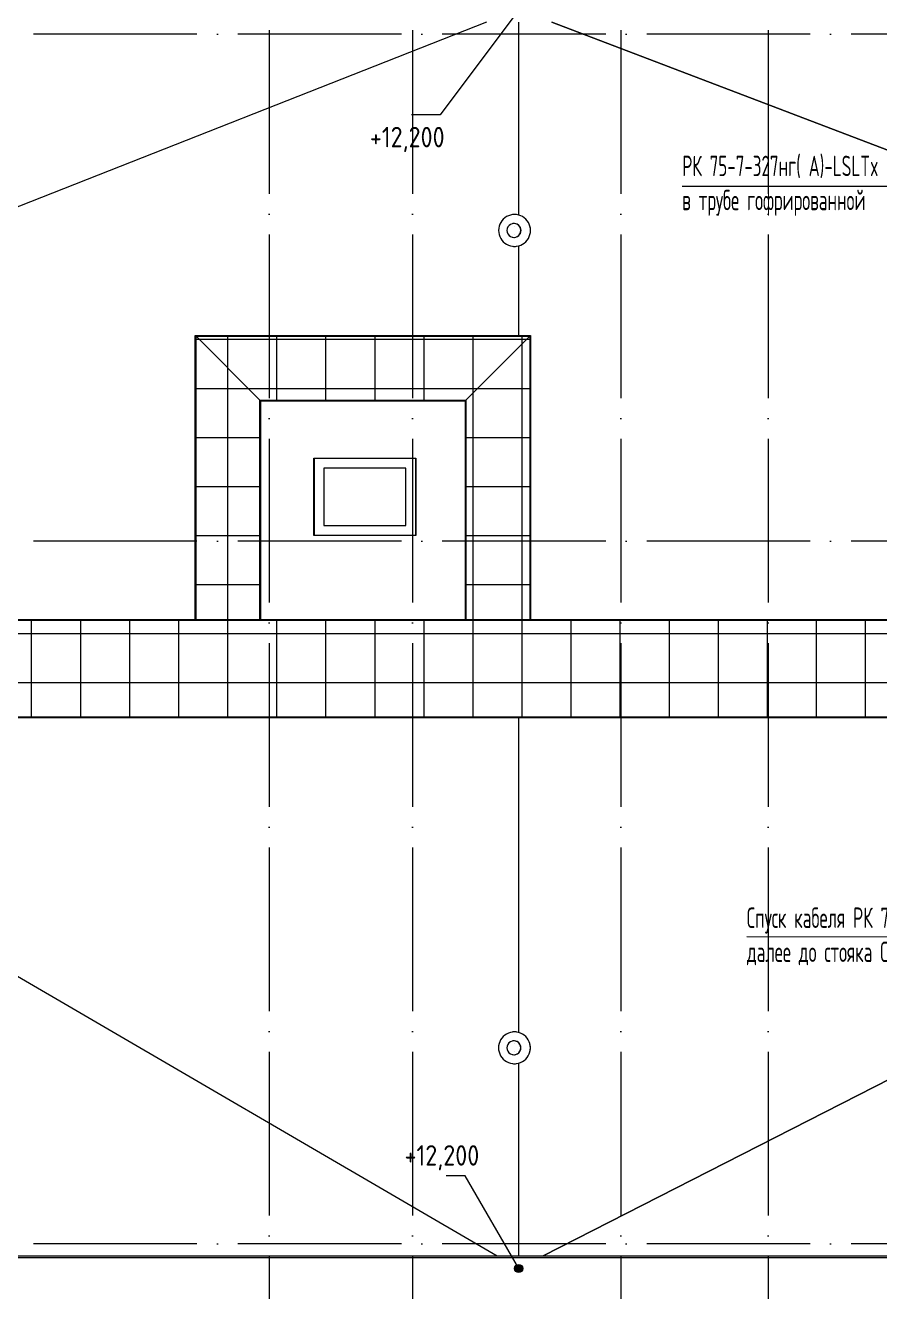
# Model space of a CAD drawing. Header units: millimetres. Extents: x -259793 to 503324, y -44556 to 93494.
# Drawn here: x 434121 to 444570, y -16473 to -980 of the extents above; entities that cross this region are included whole.
import ezdxf

# ---------------------------------------------------------------- set-up
doc = ezdxf.new("R2010")
doc.units = ezdxf.units.MM
doc.linetypes.add('ADSK_Линия сетки', pattern=[25, 20, -2.5, 0, -2.5])
for name, color, linetype, lineweight in [('RC-Линии_связи-Адресные', 5, 'Continuous', 30), ('Выноски', 5, 'Continuous', 15), ('Крыша', 7, 'Continuous', 9), ('Оборудование', 8, 'Continuous', 18), ('Ограждение', 252, 'Continuous', 9), ('Оси', 252, 'Continuous', 9), ('Отметки', 7, 'Continuous', 9), ('Стены внутренние', 7, 'Continuous', 18), ('Стены наружные', 7, 'Continuous', 18)]:
    doc.layers.add(name, color=color, linetype=linetype, lineweight=lineweight)
doc.styles.add('GOST Common_2', font='', dxfattribs={"width": 0.9, "height": 250})
doc.styles.add('TEXT', font='', dxfattribs={"width": 0.75})
doc.styles.get('GOST Common_2').set_extended_font_data('GOST type B')
doc.styles.get('TEXT').set_extended_font_data('GOST type A')
pattern_1 = [(0, (-35002.24, 20977.94), (0, 600), []), (90, (-35002.24, 20977.94), (-600, 4e-14), [])]

# ---------------------------------------------------------------- blocks, each defined once
blk = doc.blocks.new('Кровля Жив')
at = {"layer": 'Ограждение', "true_color": 0x636466}
h = blk.add_hatch(dxfattribs=at)
h.set_pattern_fill('FP_86', color=251, style=0, pattern_type=2)
h.set_pattern_definition([(0, (-35002.24, 16772.58), (0, 424.264), []), (90, (-35002.24, 16772.6), (-600, 4e-14), [])])
h.paths.add_polyline_path([(-34477, 11843), (-34403, 11843), (-34393, 11853), (-38493, 11853), (-38483, 11843), (-34538, 11843)])
h = blk.add_hatch(dxfattribs=at)
h.set_pattern_fill('FP_88', color=251, style=0, pattern_type=2)
h.set_pattern_definition([(0, (-37104.7, 20977.94), (0, 600), []), (90, (-37104.73, 20977.94), (-424.264, 3e-14), [])])
h.paths.add_polyline_path([(-38483, 8375), (-38483, 11843), (-38493, 11853), (-38493, 8375)])
h = blk.add_hatch(dxfattribs=at)
h.set_pattern_fill('FP_18', color=251, style=0, pattern_type=2)
h.set_pattern_definition(pattern_1)
h.paths.add_polyline_path([(-35672, 11063), (-35183, 11063), (-34403, 11843), (-38483, 11843), (-37703, 11063), (-35944, 11063)])
h = blk.add_hatch(dxfattribs=at)
h.set_pattern_fill('FP_18', color=251, style=0, pattern_type=2)
h.set_pattern_definition(pattern_1)
h.paths.add_polyline_path([(-38483, 8375), (-37703, 8375), (-37703, 11063), (-38483, 11843), (-38483, 8650)])
h = blk.add_hatch(dxfattribs=at)
h.set_pattern_fill('FP_18', color=251, style=0, pattern_type=2)
h.set_pattern_definition(pattern_1)
h.paths.add_polyline_path([(-35183, 8375), (-34403, 8375), (-34403, 11843), (-35183, 11063), (-35183, 8650)])
h = blk.add_hatch(dxfattribs=at)
h.set_pattern_fill('FP_84', color=251, style=0, pattern_type=2)
h.set_pattern_definition([(0, (-34340.7, 20977.94), (0, 600), []), (90, (-34340.73, 20977.94), (-424.264, 3e-14), [])])
h.paths.add_polyline_path([(-34393, 8375), (-34393, 11853), (-34403, 11843), (-34403, 8375)])
h = blk.add_hatch(dxfattribs=at)
h.set_pattern_fill('FP_87', color=251, style=0, pattern_type=2)
h.set_pattern_definition([(0, (-35002.24, 15658.58), (0, 424.264), []), (90, (-35002.24, 15658.6), (-600, 4e-14), [])])
h.paths.add_polyline_path([(-35193, 11053), (-35183, 11063), (-37703, 11063), (-37693, 11053), (-35200, 11053)])
h = blk.add_hatch(dxfattribs=at)
h.set_pattern_fill('FP_89', color=251, style=0, pattern_type=2)
h.set_pattern_definition([(0, (-35990.7, 20977.94), (0, 600), []), (90, (-35990.73, 20977.94), (-424.264, 3e-14), [])])
h.paths.add_polyline_path([(-37693, 8375), (-37693, 11053), (-37703, 11063), (-37703, 8375)])
h = blk.add_hatch(dxfattribs=at)
h.set_pattern_fill('FP_85', color=251, style=0, pattern_type=2)
h.set_pattern_definition([(0, (-35454.7, 20977.94), (0, 600), []), (90, (-35454.73, 20977.94), (-424.264, 3e-14), [])])
h.paths.add_polyline_path([(-35183, 8375), (-35183, 11063), (-35193, 11053), (-35193, 8375)])
h = blk.add_hatch(dxfattribs=at)
h.set_pattern_fill('FP_66', color=251, style=0, pattern_type=2)
h.set_pattern_definition([(0, (-35002.24, 13028.6), (0, 424.264), []), (90, (-35002.24, 13028.6), (-600, 4e-14), [])])
h.paths.add_polyline_path([(-20877, 8365), (-20867, 8365), (-20877, 8375), (-25903, 8375), (-25903, 8365), (-21059, 8365)])
h.paths.add_polyline_path([(-66088, 8365), (-49459, 8365), (-49469, 8375), (-66686, 8375), (-66686, 8365)])
h.paths.add_polyline_path([(-26703, 8365), (-26703, 8375), (-48669, 8375), (-48679, 8365), (-27013, 8365)])
h = blk.add_hatch(dxfattribs=at)
h.set_pattern_fill('FP_25', color=251, style=0, pattern_type=2)
h.set_pattern_definition(pattern_1)
h.paths.add_polyline_path([(-19687, 7185), (-20867, 8365), (-67486, 8365), (-67486, 7185), (-19756, 7185)])
h = blk.add_hatch(dxfattribs=at)
h.set_pattern_fill('FP_65', color=251, style=0, pattern_type=2)
h.set_pattern_definition([(0, (-35002.24, 15724.6), (0, 424.264), []), (90, (-35002.24, 15724.6), (-600, 4e-14), [])])
h.paths.add_polyline_path([(-19687, 7175), (-19677, 7175), (-19687, 7185), (-48983, 7185), (-48983, 7175), (-19756, 7175)])
h.paths.add_polyline_path([(-67486, 7175), (-49783, 7175), (-49783, 7185), (-67486, 7185)])
at = {"layer": 'Отметки', "true_color": 0x636466}
h = blk.add_hatch(color=251, dxfattribs=at)
edge = h.paths.add_edge_path()
edge.add_arc((-34538, 438), 50, 0, 360)
at = {"layer": 'Крыша', "color": 251, "true_color": 0x636466}
for p, q in [((-34930, 15684), (-43456, 12331)), ((-34538, 13325), (-34538, 15684)), ((-24738, 12104), (-34134, 15684)), ((-34133, 15684), (-24738, 12104)), ((-34538, 11853), (-34538, 12951)), ((-46083, 7175), (-34802, 592)), ((-34538, 3325), (-34538, 7175)), ((-34237, 592), (-27383, 4096)), ((-27383, 4096), (-34237, 592)), ((-34538, 592), (-34538, 2952))]:
    blk.add_line(p, q, dxfattribs=at)
at = {"layer": 'Оборудование', "color": 251, "true_color": 0x636466}
for p, q in [((-34588, 13333), (-34588, 13333)), ((-34594, 13223), (-34596, 13223)), ((-34592, 13188), (-34594, 13188)), ((-34596, 13053), (-34594, 13053)), ((-34594, 13088), (-34592, 13088)), ((-34588, 12943), (-34588, 12943)), ((-34590, 3333), (-34590, 3333)), ((-34595, 3223), (-34597, 3223)), ((-34594, 3188), (-34595, 3188)), ((-34597, 3053), (-34595, 3053)), ((-34595, 3088), (-34594, 3088)), ((-34590, 2943), (-34590, 2943))]:
    blk.add_line(p, q, dxfattribs=at)
for centre, major_axis, start_param, end_param in [((-34588, 13138), (0, 195), 4.712389, 7.853982), ((-34588, 13138), (0, 195), 6.162355, 6.404016), ((-34596, 13138), (0, 85), 4.712389, 7.853982), ((-34594, 13138), (0, 85), 4.712389, 6.457718), ((-34588, 13138), (0, 195), 4.712389, 4.95405), ((-34588, 13138), (0, 195), 1.570796, 4.712389), ((-34596, 13138), (0, 85), 1.570796, 4.712389), ((-34594, 13138), (0, 85), 2.96706, 4.712389), ((-34588, 13138), (0, 195), 4.470728, 4.712389), ((-34588, 13138), (0, 195), 3.020762, 3.262423), ((-34590, 3138), (0, 195), 4.712389, 7.853982), ((-34590, 3138), (0, 195), 6.162355, 6.404016), ((-34590, 3138), (0, 195), 1.570796, 4.712389), ((-34597, 3138), (0, 85), 4.712389, 7.853982), ((-34597, 3138), (0, 85), 1.570796, 4.712389), ((-34595, 3138), (0, 85), 4.712389, 6.457718), ((-34595, 3138), (0, 85), 2.96706, 4.712389), ((-34590, 3138), (0, 195), 4.712389, 4.95405), ((-34590, 3138), (0, 195), 4.470728, 4.712389), ((-34590, 3138), (0, 195), 3.020762, 3.262423)]:
    blk.add_ellipse(centre, major_axis=major_axis, ratio=0.999853, start_param=start_param, end_param=end_param, dxfattribs=at)
at = {"layer": 'Ограждение', "color": 251, "true_color": 0x636466}
for p, q in [((-38493, 11853), (-34393, 11853)), ((-38493, 11853), (-38483, 11843)), ((-38493, 8375), (-38493, 11853)), ((-38483, 11843), (-34403, 11843)), ((-38483, 11843), (-37703, 11063)), ((-38483, 8375), (-38483, 11843)), ((-34403, 11843), (-35183, 11063)), ((-34393, 11853), (-34403, 11843)), ((-34403, 11843), (-34403, 8375)), ((-34393, 11853), (-34393, 8375)), ((-37703, 11063), (-35183, 11063)), ((-37703, 11063), (-37693, 11053)), ((-37703, 8375), (-37703, 11063)), ((-37693, 11053), (-35193, 11053)), ((-37693, 8375), (-37693, 11053)), ((-35183, 11063), (-35193, 11053)), ((-35193, 11053), (-35193, 8375)), ((-35183, 11063), (-35183, 8375)), ((-38493, 8375), (-42336, 8375)), ((-38483, 8375), (-38493, 8375)), ((-37703, 8375), (-38483, 8375)), ((-37693, 8375), (-37703, 8375)), ((-35193, 8375), (-37693, 8375)), ((-35183, 8375), (-35193, 8375)), ((-34403, 8375), (-35183, 8375)), ((-34393, 8375), (-34403, 8375)), ((-26703, 8375), (-34393, 8375)), ((-26703, 8365), (-66686, 8365)), ((-19687, 7185), (-48983, 7185)), ((-27383, 7175), (-48983, 7175)), ((-67664, 592), (-592, 592)), ((-67664, 571), (-571, 571))]:
    blk.add_line(p, q, dxfattribs=at)
at = {"layer": 'Оси', "color": 251, "linetype": 'ADSK_Линия сетки', "ltscale": 100, "true_color": 0x636466}
for p, q in [((-37588, 53089), (-37588, -12888)), ((-35838, 53089), (-35838, -12888)), ((-33288, 53089), (-33288, -12888)), ((-31488, 53089), (-31488, -12888)), ((1529, 15538), (-75410, 15538)), ((1529, 9338), (-75410, 9338)), ((1529, 738), (-75410, 738))]:
    blk.add_line(p, q, dxfattribs=at)
at = {"layer": 'Отметки', "color": 251, "lineweight": 20, "true_color": 0x636466}
for p, q in [((-34538, 15838), (-35499, 14554)), ((-35499, 14554), (-35850, 14554)), ((-35192, 1570), (-35426, 1570)), ((-34538, 438), (-35192, 1570))]:
    blk.add_line(p, q, dxfattribs=at)
at = {"layer": 'Отметки', "color": 251, "true_color": 0x636466}
blk.add_circle((-34538, 438), 50, dxfattribs=at)
at = {"layer": 'Стены внутренние', "color": 251, "true_color": 0x636466}
for p, q in [((-37042, 10350), (-35798, 10350)), ((-37042, 9406), (-37042, 10350)), ((-35800, 10348), (-37042, 10348)), ((-37040, 10348), (-37040, 9406)), ((-35798, 10348), (-35800, 10348)), ((-35798, 10350), (-35798, 9406)), ((-35798, 9406), (-37042, 9406)), ((-37040, 9408), (-35798, 9408))]:
    blk.add_line(p, q, dxfattribs=at)
at = {"layer": 'Стены наружные', "color": 251, "true_color": 0x636466}
for p, q in [((-35920, 10228), (-36920, 10228)), ((-36920, 10228), (-36920, 9528)), ((-35920, 9528), (-35920, 10228)), ((-35800, 10348), (-35800, 9408)), ((-36920, 9528), (-35920, 9528))]:
    blk.add_line(p, q, dxfattribs=at)
at = {"layer": 'Отметки', "color": 251, "true_color": 0x636466, "style": 'GOST Common_2', "width": 0.9}
for p in [(-36358, 14155), (-35934, 1697)]:
    blk.add_text('+12,200', height=250, dxfattribs=at).set_placement(p)

msp = doc.modelspace()

# ---------------------------------------------------------------- linework, layer by layer
at = {"layer": 'Выноски'}
for p, q in [((442155.01276, -2947.84186), (445444.54801, -2947.84186)), ((442945.87728, -12126.30262), (448024.81024, -12145.45471))]:
    msp.add_line(p, q, dxfattribs=at)

# ---------------------------------------------------------------- block references
at = {"layer": 'RC-Линии_связи-Адресные', "color": 104}
msp.add_blockref('Кровля Жив', (474693.26029, -16627.62183), dxfattribs=at)

# ---------------------------------------------------------------- texts
at = {"ltscale": 3, "char_height": 250, "width": 5835.8695152, "attachment_point": 4, "style": 'TEXT'}
for s, insert in [('РК 75-7-327нг( А)-LSLTx\\Pв трубе гофрированной', (442155.01276, -2942.84186)), ('Спуск кабеля РК 75-7-327нг( А)-LSLTx на 3-й этаж,\\Pдалее до стояка СС  в лотке', (442945.87728, -12126.30262))]:
    msp.add_mtext(s, dxfattribs=dict(at, insert=insert))

doc.saveas('drawing.dxf')
